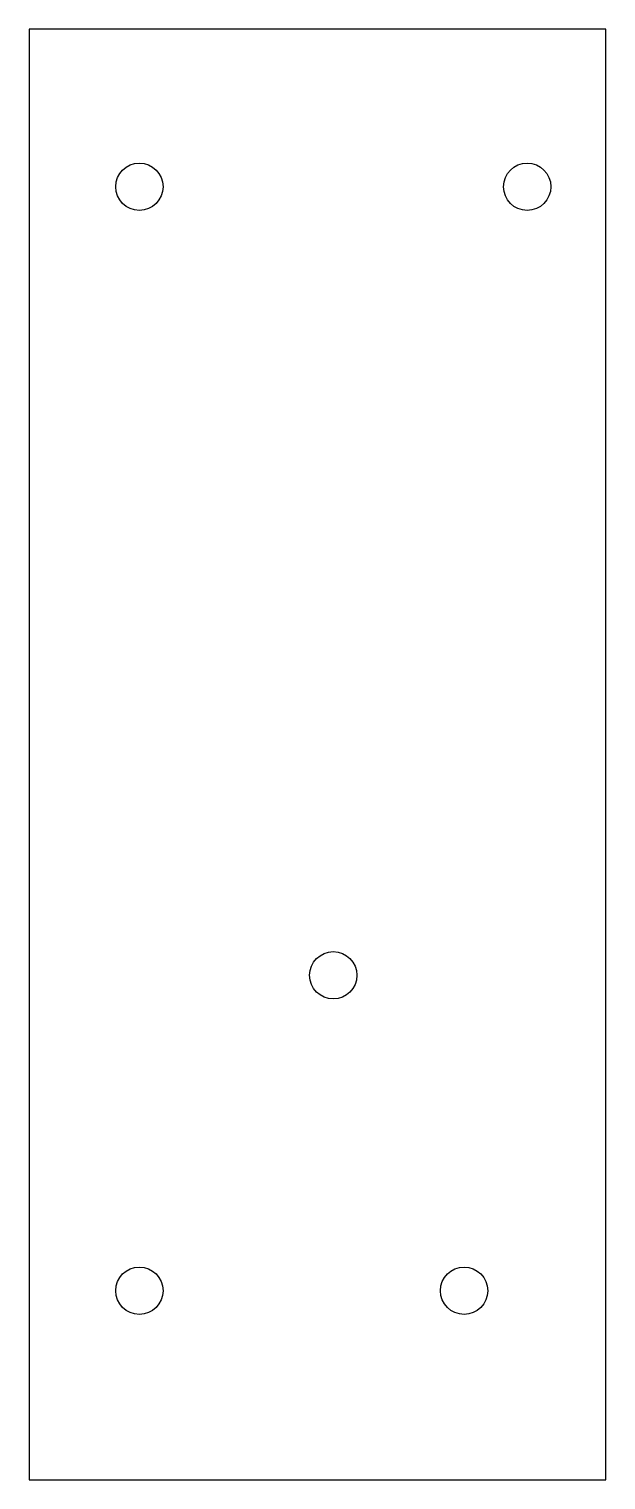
# Model space of a CAD drawing. Header units: millimetres. Extents: x 0 to 36.6, y 0 to 92.
import ezdxf

# ---------------------------------------------------------------- set-up
doc = ezdxf.new("R2010")
doc.units = ezdxf.units.MM

msp = doc.modelspace()

# ---------------------------------------------------------------- linework, layer by layer
at = {"color": 7, "linetype": 'Continuous', "lineweight": 25}
for p, q in [((36.6, 92), (0, 92)), ((0, 92), (0, 0)), ((36.6, 0), (36.6, 92)), ((0, 0), (36.6, 0))]:
    msp.add_line(p, q, dxfattribs=at)
for centre in [(7, 82), (31.6, 82), (19.3, 32), (7, 12), (27.6, 12)]:
    msp.add_circle(centre, 1.5, dxfattribs=at)

doc.saveas('drawing.dxf')
